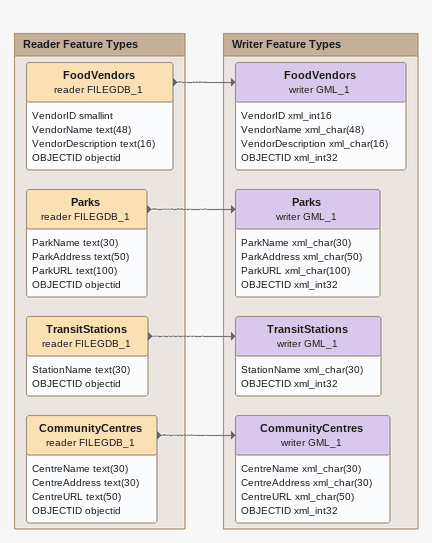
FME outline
Bookmark: Reader Feature Types
FoodVendors (reader FILEGDB_1)
    attributes: VendorID smallint, VendorName text(48), VendorDescription text(16), OBJECTID objectid
    -> FoodVendors (writer GML_1)
Parks (reader FILEGDB_1)
    attributes: ParkName text(30), ParkAddress text(50), ParkURL text(100), OBJECTID objectid
    -> Parks (writer GML_1)
TransitStations (reader FILEGDB_1)
    attributes: StationName text(30), OBJECTID objectid
    -> TransitStations (writer GML_1)
CommunityCentres (reader FILEGDB_1)
    attributes: CentreName text(30), CentreAddress text(30), CentreURL text(50), OBJECTID objectid
    -> CommunityCentres (writer GML_1)

Bookmark: Writer Feature Types
FoodVendors (writer GML_1)
    attributes: VendorID xml_int16, VendorName xml_char(48), VendorDescription xml_char(16), OBJECTID xml_int32
Parks (writer GML_1)
    attributes: ParkName xml_char(30), ParkAddress xml_char(50), ParkURL xml_char(100), OBJECTID xml_int32
TransitStations (writer GML_1)
    attributes: StationName xml_char(30), OBJECTID xml_int32
CommunityCentres (writer GML_1)
    attributes: CentreName xml_char(30), CentreAddress xml_char(30), CentreURL xml_char(50), OBJECTID xml_int32
